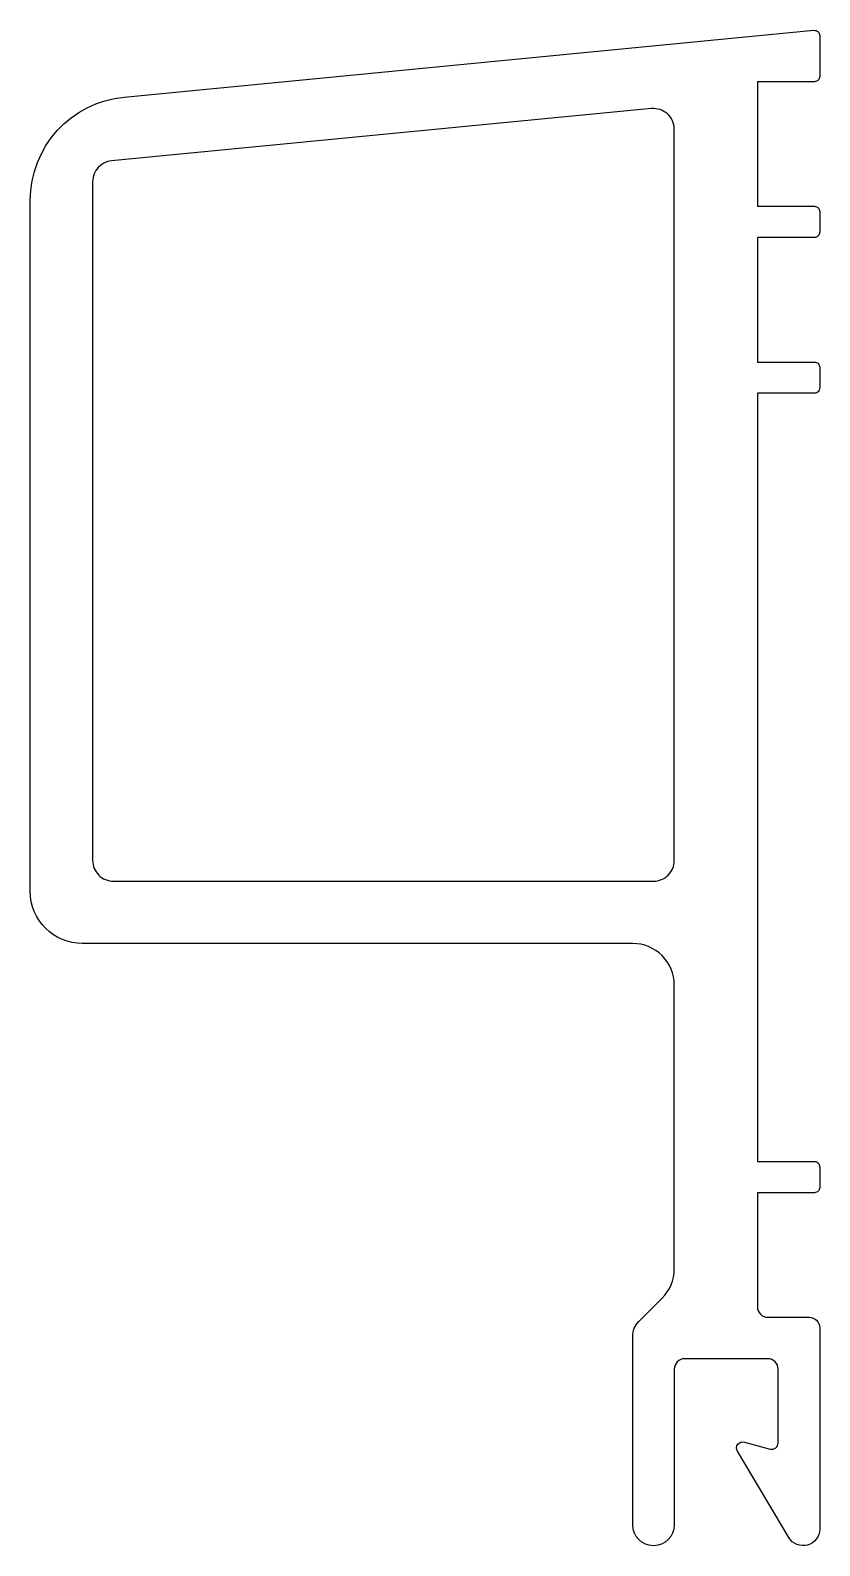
# Model space of a CAD drawing. Extents: x 500.4 to 538.4, y 238 to 310.9.
import ezdxf

# ---------------------------------------------------------------- set-up
doc = ezdxf.new("R2010")
doc.units = 0
doc.layers.get('0').update_dxf_attribs({"linetype": 'CONTINUOUS'})

msp = doc.modelspace()

# ---------------------------------------------------------------- linework, layer by layer
at = {"color": 0}
for points in [[(535.383, 256.468), (538.133, 256.468, -0.414214), (538.383, 256.218), (538.383, 255.218, -0.414214), (538.133, 254.968), (535.383, 254.968), (535.383, 249.468, 0.414214), (535.883, 248.968), (537.883, 248.968, -0.414214), (538.383, 248.468), (538.383, 238.768, -0.762285), (536.896, 238.359), (534.425, 242.515, -0.67279), (534.761, 242.958), (536.006, 242.624, 0.493145), (536.383, 242.914), (536.383, 246.468, 0.414214), (535.883, 246.968), (531.883, 246.968, 0.414214), (531.383, 246.468), (531.383, 238.968, -1), (529.383, 238.968), (529.383, 248.054, -0.198912), (529.676, 248.761), (530.797, 249.882, 0.198912), (531.383, 251.296), (531.383, 264.967, 0.414214), (529.383, 266.967), (502.883, 266.967, -0.414214), (500.383, 269.467), (500.383, 302.751, -0.386231), (504.901, 307.728), (538.109, 310.942, -0.442761), (538.383, 310.693), (538.383, 308.718, -0.414214), (538.133, 308.468), (535.383, 308.468), (535.383, 302.468), (538.133, 302.468, -0.414214), (538.383, 302.218), (538.383, 301.218, -0.414214), (538.133, 300.968), (535.383, 300.968), (535.383, 294.968), (538.133, 294.968, -0.414214), (538.383, 294.718), (538.383, 293.718, -0.414214), (538.133, 293.468), (535.383, 293.468)], [(530.383, 269.967, 0.414214), (531.383, 270.967), (531.383, 306.175, 0.442761), (530.287, 307.171), (504.286, 304.655, 0.386231), (503.383, 303.659), (503.383, 270.967, 0.414214), (504.383, 269.967)]]:
    msp.add_lwpolyline(points, format="xyb", close=True, dxfattribs=at)

doc.saveas('drawing.dxf')
